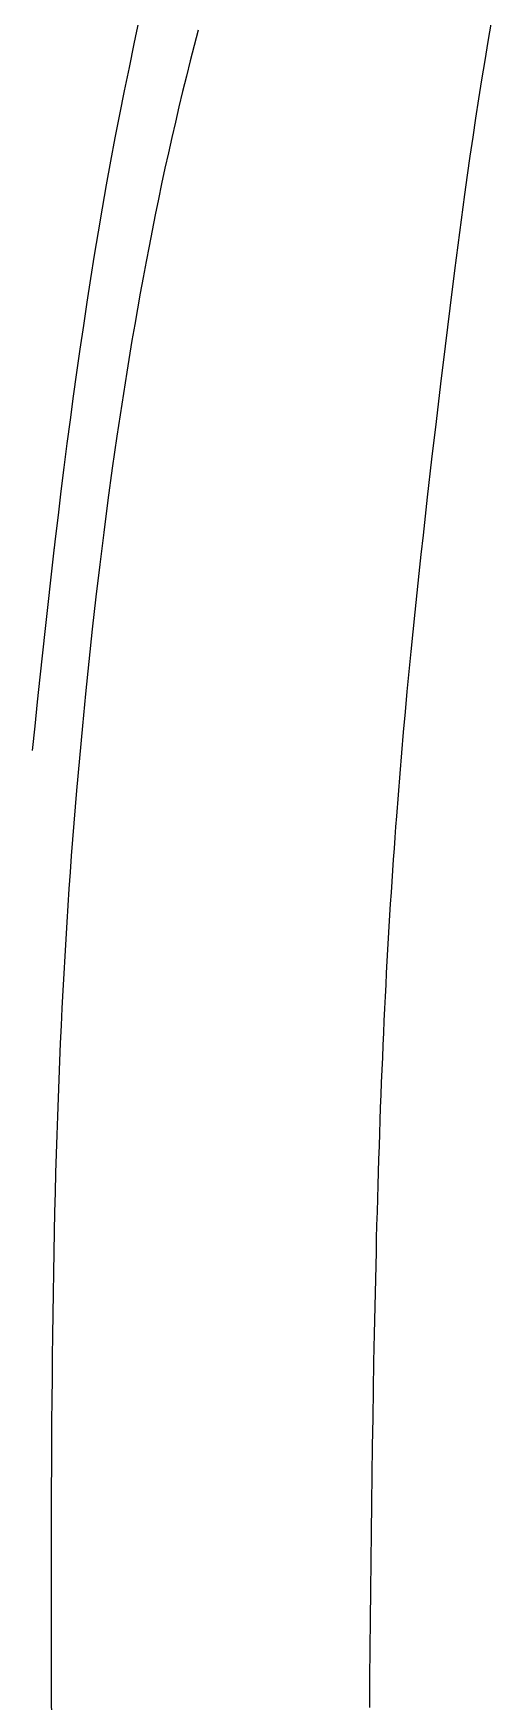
# Model space of a CAD drawing. Extents: x 0 to 279, y 0 to 212.
# Drawn here: x 25.21 to 30.85, y 118.59 to 139.08 of the extents above; entities that cross this region are included whole.
import ezdxf

# ---------------------------------------------------------------- set-up
doc = ezdxf.new("R2010")
doc.units = 0
doc.layers.add('LAYER_1', color=18, linetype='CONTINUOUS')

msp = doc.modelspace()

# ---------------------------------------------------------------- linework, layer by layer
at = {"layer": 'LAYER_1'}
for points in [[(26.513, 139.238), (26.451, 138.948), (26.391, 138.659), (26.332, 138.371), (26.274, 138.082), (26.218, 137.794), (26.164, 137.506), (26.111, 137.218), (26.061, 136.93), (26.011, 136.642), (25.964, 136.354), (25.917, 136.066), (25.872, 135.778), (25.829, 135.489), (25.786, 135.2), (25.745, 134.911), (25.705, 134.621), (25.666, 134.331), (25.627, 134.04), (25.59, 133.748), (25.554, 133.456), (25.518, 133.163), (25.483, 132.869), (25.474, 132.795), (25.47, 132.758), (25.469, 132.749), (25.468, 132.744), (25.468, 132.742), (25.468, 132.741), (25.467, 132.732), (25.458, 132.658), (25.424, 132.362), (25.391, 132.066), (25.358, 131.768), (25.326, 131.47), (25.294, 131.171), (25.263, 130.871), (25.232, 130.571), (25.201, 130.27)], [(27.241, 139.115), (27.191, 138.927), (27.143, 138.74), (27.096, 138.552), (27.05, 138.364), (27.005, 138.176), (26.961, 137.987), (26.917, 137.798), (26.875, 137.609), (26.833, 137.42), (26.792, 137.23), (26.753, 137.04), (26.713, 136.849), (26.675, 136.658), (26.637, 136.466), (26.601, 136.274), (26.565, 136.081), (26.529, 135.888), (26.494, 135.695), (26.461, 135.501), (26.427, 135.306), (26.363, 134.916), (26.301, 134.525), (26.242, 134.132), (26.185, 133.739), (26.131, 133.344), (26.08, 132.949), (26.03, 132.554), (25.983, 132.158), (25.939, 131.761), (25.896, 131.365), (25.855, 130.969), (25.817, 130.573), (25.78, 130.177), (25.745, 129.78), (25.712, 129.381), (25.697, 129.18), (25.681, 128.979), (25.667, 128.776), (25.652, 128.573), (25.639, 128.368), (25.625, 128.162), (25.613, 127.955), (25.6, 127.746), (25.588, 127.535), (25.577, 127.323), (25.566, 127.109), (25.555, 126.894), (25.545, 126.676), (25.536, 126.455), (25.527, 126.233), (25.518, 126.008), (25.51, 125.781), (25.502, 125.551), (25.495, 125.319), (25.488, 125.084), (25.482, 124.845), (25.476, 124.604), (25.47, 124.36), (25.465, 124.112), (25.461, 123.862), (25.457, 123.608), (25.453, 123.352), (25.449, 123.092), (25.446, 122.83), (25.444, 122.566), (25.441, 122.299), (25.439, 122.03), (25.438, 121.758), (25.436, 121.485), (25.435, 121.209), (25.434, 120.932), (25.433, 120.653), (25.433, 120.372), (25.433, 120.089), (25.433, 119.805), (25.433, 119.52), (25.434, 119.233), (25.434, 118.945), (25.435, 118.656), (25.436, 118.367)], [(29.351, 118.519), (29.354, 118.88), (29.357, 119.241), (29.361, 119.6), (29.364, 119.959), (29.368, 120.316), (29.372, 120.671), (29.377, 121.025), (29.381, 121.378), (29.386, 121.728), (29.391, 122.076), (29.397, 122.422), (29.403, 122.766), (29.41, 123.107), (29.417, 123.446), (29.424, 123.782), (29.432, 124.115), (29.436, 124.28), (29.44, 124.444), (29.445, 124.608), (29.449, 124.771), (29.454, 124.933), (29.459, 125.094), (29.464, 125.254), (29.469, 125.414), (29.474, 125.572), (29.48, 125.73), (29.485, 125.886), (29.491, 126.042), (29.497, 126.196), (29.503, 126.35), (29.51, 126.502), (29.516, 126.654), (29.523, 126.804), (29.53, 126.953), (29.537, 127.102), (29.544, 127.249), (29.551, 127.395), (29.559, 127.54), (29.567, 127.684), (29.575, 127.826), (29.583, 127.968), (29.591, 128.109), (29.6, 128.249), (29.608, 128.388), (29.617, 128.526), (29.626, 128.663), (29.635, 128.799), (29.645, 128.934), (29.654, 129.069), (29.664, 129.202), (29.673, 129.335), (29.683, 129.467), (29.704, 129.729), (29.724, 129.987), (29.746, 130.243), (29.768, 130.496), (29.79, 130.747), (29.813, 130.995), (29.836, 131.241), (29.86, 131.485), (29.884, 131.728), (29.909, 131.968), (29.933, 132.207), (29.959, 132.444), (29.984, 132.68), (30.01, 132.915), (30.036, 133.149), (30.063, 133.383), (30.116, 133.847), (30.171, 134.31), (30.226, 134.774), (30.282, 135.237), (30.339, 135.702), (30.397, 136.167), (30.458, 136.633), (30.521, 137.1), (30.554, 137.334), (30.587, 137.568), (30.622, 137.803), (30.657, 138.037), (30.694, 138.272), (30.731, 138.507), (30.77, 138.742), (30.809, 138.978), (30.85, 139.214)]]:
    msp.add_lwpolyline(points, dxfattribs=at)

doc.saveas('drawing.dxf')
